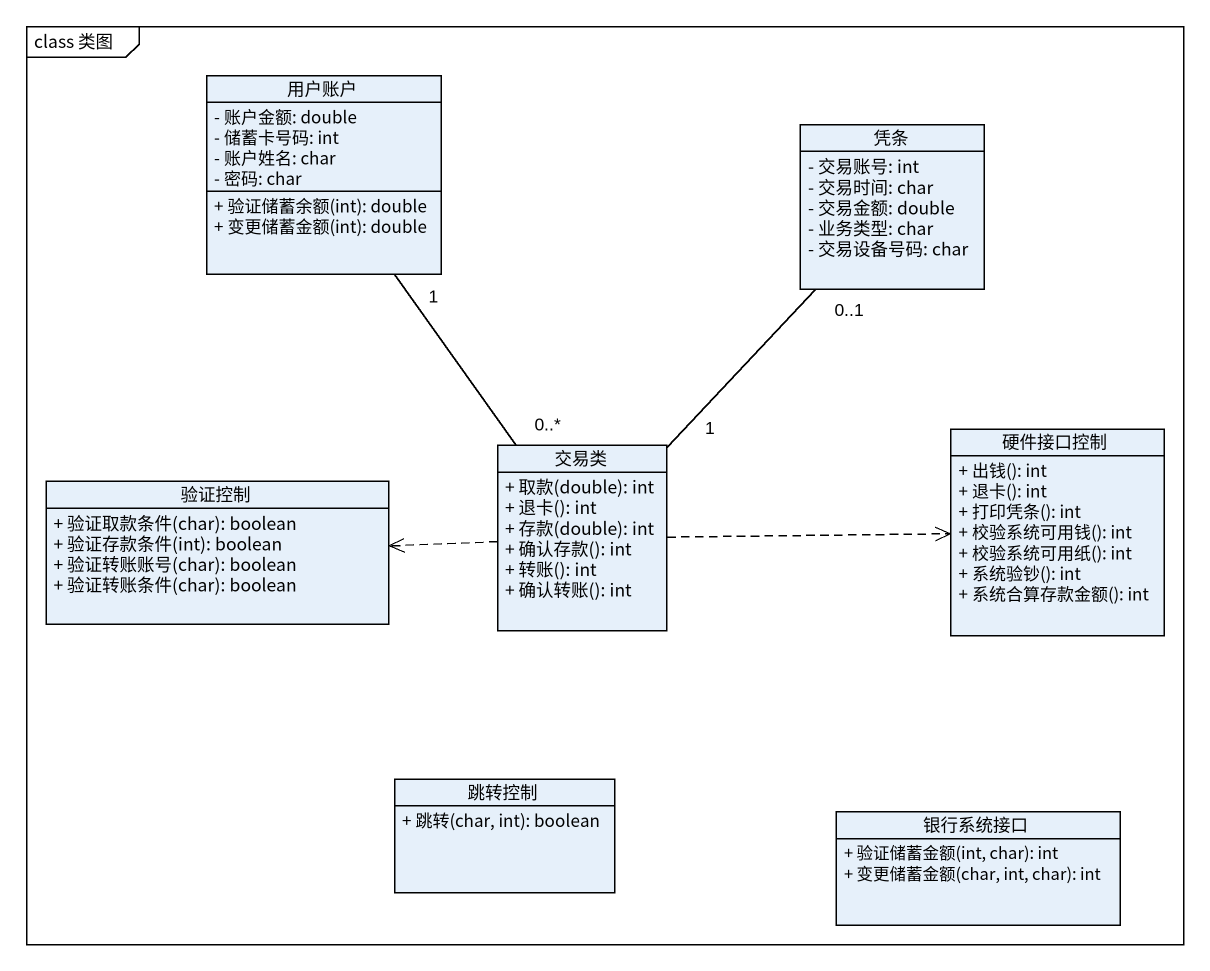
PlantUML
@startuml
mainframe class 类图
hide circle
hide empty members
skinparam classAttributeIconSize 0
class 用户账户 {
  - 账户金额: double
  - 储蓄卡号码: int
  - 账户姓名: char
  - 密码: char
  + 验证储蓄余额(int): double
  + 变更储蓄金额(int): double
}
class 凭条 {
  - 交易账号: int
  - 交易时间: char
  - 交易金额: double
  - 业务类型: char
  - 交易设备号码: char
}
class 交易类 {
  + 取款(double): int
  + 退卡(): int
  + 存款(double): int
  + 确认存款(): int
  + 转账(): int
  + 确认转账(): int
}
class 硬件接口控制 {
  + 出钱(): int
  + 退卡(): int
  + 打印凭条(): int
  + 校验系统可用钱(): int
  + 校验系统可用纸(): int
  + 系统验钞(): int
  + 系统合算存款金额(): int
}
class 验证控制 {
  + 验证取款条件(char): boolean
  + 验证存款条件(int): boolean
  + 验证转账账号(char): boolean
  + 验证转账条件(char): boolean
}
class 跳转控制 {
  + 跳转(char, int): boolean
}
class 银行系统接口 {
  + 验证储蓄金额(int, char): int
  + 变更储蓄金额(char, int, char): int
}
用户账户 "1" -- "0..*" 交易类
凭条 "0..1" -- "1" 交易类
交易类 .right.> 硬件接口控制
交易类 .left.> 验证控制
@enduml
